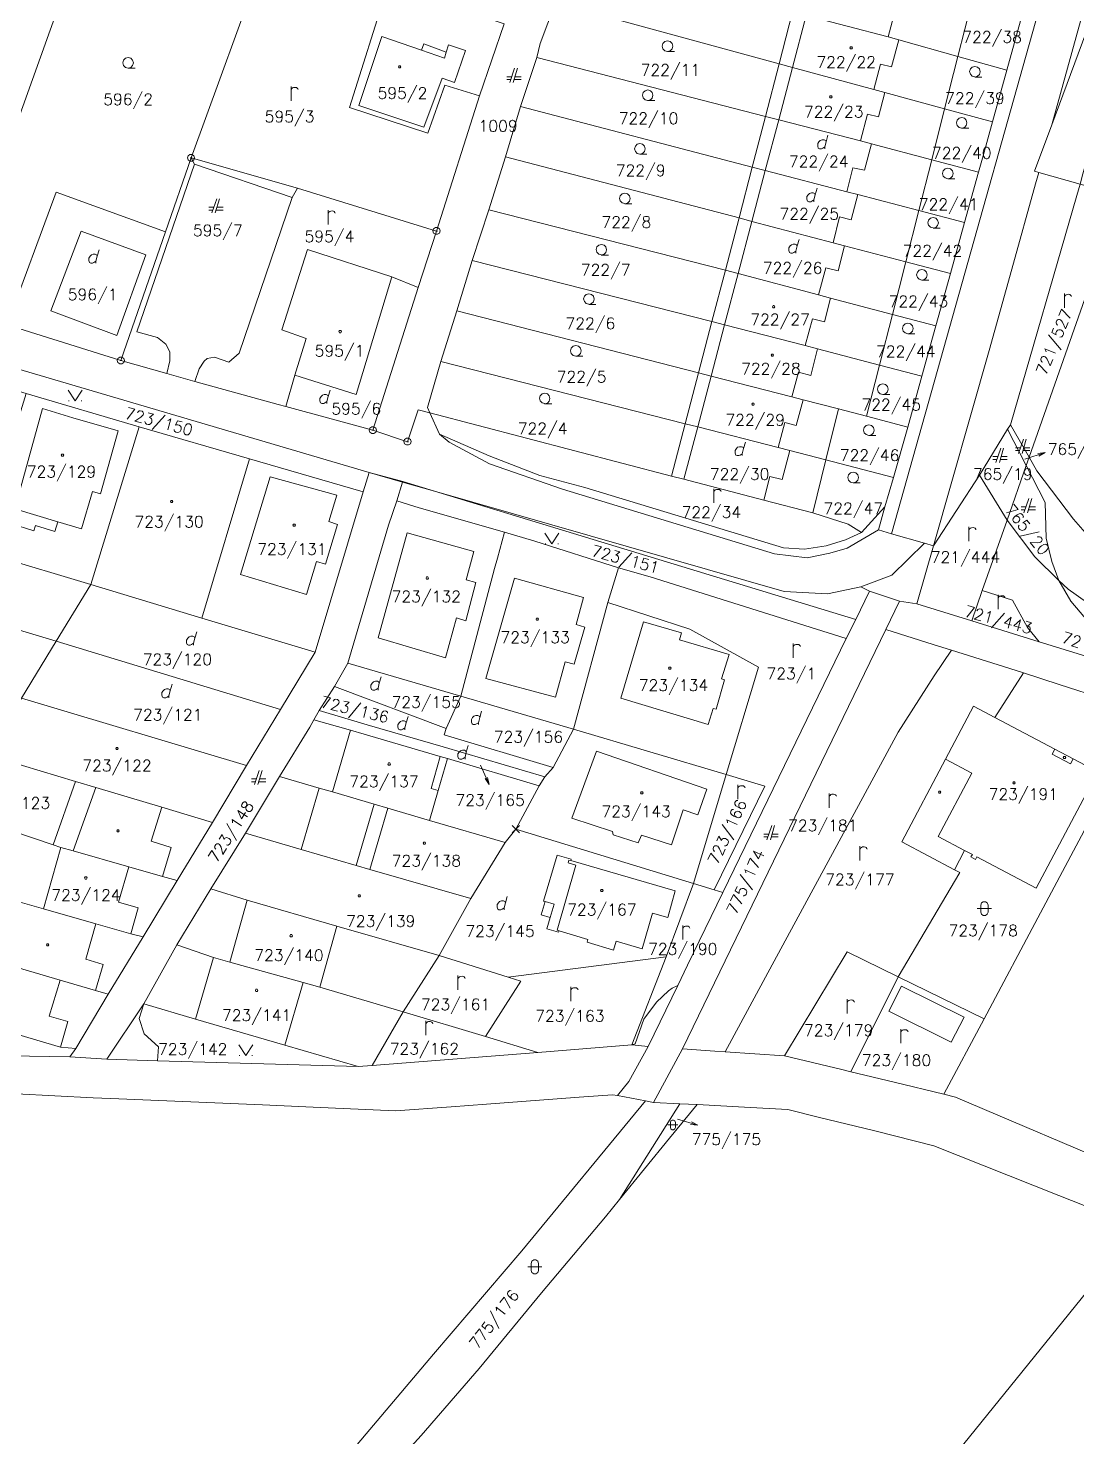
# Model space of a CAD drawing. Extents: x -443817 to 3, y -1171930 to -442383.
# Drawn here: x -442860.3 to -442713, y -1170713.3 to -1170515.4 of the extents above; entities that cross this region are included whole.
import ezdxf
from ezdxf.enums import TextEntityAlignment as Align

# ---------------------------------------------------------------- set-up
doc = ezdxf.new("R2010")
doc.units = 0
doc.header["$LTSCALE"] = 0.5
doc.header["$PDMODE"] = 3
doc.header["$PDSIZE"] = 0.5
for name, color, linetype, lineweight in [('KLADPAR', 7, 'Continuous', 0), ('ZAPPAR', 7, 'Continuous', 0), ('ZNACKY', 7, 'Continuous', 0), ('ZUOB', 7, 'Continuous', 0)]:
    doc.layers.add(name, color=color, linetype=linetype, lineweight=lineweight)
doc.styles.add('ROMANS', font='romans.shx', dxfattribs={"height": 0.2})

# ---------------------------------------------------------------- blocks, each defined once
blk = doc.blocks.new('$5')
at = {"color": 0}
blk.add_line((-0.12, 0), (0.12, 0), dxfattribs=at)
at = {"color": 0, "flags": 128}
blk.add_lwpolyline([(0.15, 0.48), (0.4, 0.3), (0.5, 0.01), (0.4, -0.28), (0.15, -0.46), (-0.16, -0.46), (-0.41, -0.28), (-0.51, 0.01), (-0.41, 0.3), (-0.16, 0.48), (0.15, 0.48)], dxfattribs=at)
blk = doc.blocks.new('$479')
at = {"color": 0, "flags": 128}
for points in [[(0, 0), (0, 1.27), (0, 2)], [(0, 1.6), (0.1, 1.73), (0.23, 1.84), (0.37, 1.89), (0.6, 1.9), (0.77, 1.87), (0.87, 1.8), (0.96, 1.7), (1, 1.6)]]:
    blk.add_lwpolyline(points, dxfattribs=at)
blk = doc.blocks.new('$45')
at = {"color": 0, "flags": 128}
blk.add_lwpolyline([(0.09, 0.15), (0.18, 0), (0.09, -0.15), (-0.09, -0.15), (-0.18, 0), (-0.09, 0.15), (0.09, 0.15)], dxfattribs=at)
blk = doc.blocks.new('$432')
at = {"color": 0}
for p, q in [((0.1, 2), (-0.6, 0)), ((-0.1, 0), (0.5, 2)), ((-0.32, 0.8), (-1, 0.8)), ((-1, 0.4), (-0.46, 0.4)), ((0.02, 0.4), (1, 0.4)), ((1, 0.8), (0.14, 0.8))]:
    blk.add_line(p, q, dxfattribs=at)
blk = doc.blocks.new('$431')
at = {"color": 0}
blk.add_line((0.63, 0.99), (0.9, 1.89), dxfattribs=at)
at = {"color": 0, "flags": 128}
blk.add_lwpolyline([(0.45, 0), (0.45, 0.27), (0.63, 0.99), (0.54, 1.17), (0.36, 1.26), (0.09, 1.26), (-0.18, 1.17), (-0.36, 0.99), (-0.54, 0.72), (-0.54, 0.36), (-0.45, 0.09), (-0.27, 0), (0, 0), (0.18, 0.09), (0.45, 0.27)], dxfattribs=at)
blk = doc.blocks.new('$30')
at = {"color": 0, "flags": 128}
blk.add_lwpolyline([(0, 0), (-0.38, 0.1), (-0.65, 0.37), (-0.75, 0.74), (-0.65, 1.11), (-0.38, 1.38), (-0.01, 1.48), (0.36, 1.38), (0.63, 1.11), (0.73, 0.73), (0.63, 0.35), (0.36, 0.08), (-0.02, -0.02), (0.98, -0.02)], dxfattribs=at)
blk = doc.blocks.new('$40')
at = {"color": 0}
for p, q in [((-0.95, 0), (-0.85, 0)), ((0.85, 0), (0.95, 0))]:
    blk.add_line(p, q, dxfattribs=at)
at = {"color": 0, "flags": 128}
blk.add_lwpolyline([(-1, 1.5), (0, 0), (1, 1.5)], dxfattribs=at)
blk = doc.blocks.new('$489')
at = {"color": 0}
blk.add_line((-0.2, 2), (0, 3), dxfattribs=at)
at = {"color": 0, "flags": 128}
blk.add_lwpolyline([(0, 0), (0, 3), (0.2, 2)], dxfattribs=at)
blk = doc.blocks.new('$42')
at = {"color": 0, "flags": 128}
for points in [[(-1, 1), (0.27, 1), (1, 1)], [(-0.5, 1.5), (-0.4, 1.79), (-0.15, 1.97), (0.16, 1.97), (0.41, 1.79), (0.51, 1.5), (0.51, 0.5), (0.41, 0.21), (0.16, 0.03), (-0.15, 0.03), (-0.4, 0.21), (-0.5, 0.5), (-0.5, 1.5)]]:
    blk.add_lwpolyline(points, dxfattribs=at)

msp = doc.modelspace()

# ---------------------------------------------------------------- linework, layer by layer
at = {"layer": 'KLADPAR', "color": 7, "linetype": 'Continuous', "flags": 128}
for points in [[(-442697.42, -1170477.46), (-442716.53, -1170528.98), (-442718.95, -1170535.51), (-442718.38, -1170535.67), (-442712.57, -1170537.31), (-442713.04, -1170538.93), (-442722.35, -1170571.12), (-442722.74, -1170571.75), (-442726.7, -1170578.19), (-442733.14, -1170588.15), (-442734.41, -1170587.76), (-442739.04, -1170586.43), (-442740.89, -1170585.9), (-442740.01, -1170582.66), (-442738.76, -1170578.55), (-442736.78, -1170571.44), (-442734.79, -1170564.29), (-442732.84, -1170557.25), (-442730.79, -1170549.88), (-442728.8, -1170542.72), (-442726.83, -1170535.63), (-442726.19, -1170533.37), (-442724.87, -1170528.58), (-442722.85, -1170521.31), (-442720.69, -1170513.55)], [(-442786.25, -1170511.88), (-442788.42, -1170517.58), (-442788.88, -1170519.52), (-442791.15, -1170526.41), (-442793.26, -1170533.47), (-442795.59, -1170540.92), (-442797.94, -1170548.07), (-442800.08, -1170555.13), (-442802.33, -1170562.22), (-442804.23, -1170568.71), (-442803.89, -1170569.45), (-442805.54, -1170569.02), (-442807.02, -1170573.5), (-442811.9, -1170571.9), (-442805.54, -1170551.82), (-442802.95, -1170543.91), (-442796.91, -1170524.9), (-442793.44, -1170514.82)], [(-442863.24, -1170557.07), (-442847.28, -1170562.1), (-442840.83, -1170563.91), (-442836.88, -1170565.05), (-442825.19, -1170568.27), (-442824.14, -1170568.54), (-442811.9, -1170571.9), (-442807.02, -1170573.5), (-442805.54, -1170569.02), (-442803.89, -1170569.45), (-442802.52, -1170572.45), (-442795.57, -1170575.5), (-442788.46, -1170578.24), (-442782.11, -1170579.92), (-442754.23, -1170588.43), (-442751.29, -1170588.58), (-442748.25, -1170588.12), (-442745.53, -1170587.28), (-442743.27, -1170586.25), (-442740.01, -1170582.66), (-442740.89, -1170585.9), (-442739.04, -1170586.43), (-442734.41, -1170587.76), (-442733.14, -1170588.15), (-442735.51, -1170596.29), (-442737.93, -1170595.9), (-442742.15, -1170594.49), (-442744.08, -1170598.46), (-442803.23, -1170580.47), (-442807.7, -1170579.11), (-442812.43, -1170577.83), (-442875.67, -1170559.2)], [(-442709.07, -1170609.65), (-442715.49, -1170607.6), (-442720.53, -1170605.99), (-442722.44, -1170605.38), (-442730.61, -1170602.8), (-442733.22, -1170601.97), (-442739.83, -1170599.88), (-442737.93, -1170595.9), (-442735.51, -1170596.29), (-442727.79, -1170598.67), (-442718.32, -1170601.59), (-442703.98, -1170606.02)], [(-442891.42, -1170659.31), (-442854.46, -1170659.92), (-442849.26, -1170660.23), (-442842.16, -1170660.48), (-442813.96, -1170661.25), (-442811.97, -1170661.1), (-442788.74, -1170659.28), (-442775.54, -1170658.24), (-442773.23, -1170658.43), (-442775.94, -1170663.36), (-442777.52, -1170665.34), (-442778.22, -1170665.25), (-442782.92, -1170665.57), (-442795.95, -1170666.53), (-442800.88, -1170666.91), (-442808.72, -1170667.49), (-442820.3, -1170666.96), (-442827.41, -1170666.64), (-442835.22, -1170666.33), (-442847.58, -1170665.81), (-442851.17, -1170665.68), (-442861.95, -1170665.11)], [(-442706.91, -1170682.82), (-442715.57, -1170679.37), (-442733.1, -1170672.4), (-442741.41, -1170670.32), (-442749.33, -1170668.36), (-442753.6, -1170667.3), (-442758.84, -1170667), (-442766.33, -1170666.61), (-442768.76, -1170666.49), (-442772.49, -1170666.32), (-442768.4, -1170658.78), (-442763.86, -1170659.1), (-442762.41, -1170659.2), (-442754.07, -1170659.75), (-442746.04, -1170661.67), (-442744.78, -1170662), (-442738.66, -1170663.45), (-442731.69, -1170665.15), (-442730.08, -1170665.56), (-442722.24, -1170668.88), (-442713.21, -1170672.74), (-442705.03, -1170676.24)], [(-442861.95, -1170665.11), (-442851.17, -1170665.68), (-442847.58, -1170665.81), (-442835.22, -1170666.33), (-442827.41, -1170666.64), (-442820.3, -1170666.96), (-442808.72, -1170667.49), (-442800.88, -1170666.91), (-442795.95, -1170666.53), (-442782.92, -1170665.57), (-442778.22, -1170665.25), (-442777.52, -1170665.34), (-442777.52, -1170665.34), (-442773.61, -1170666.1), (-442790.99, -1170687.14), (-442803.37, -1170701.69), (-442814.6, -1170714.95)], [(-442813.57, -1170722.4), (-442805.1, -1170713.07), (-442796.95, -1170703.67), (-442788.22, -1170693.03), (-442779.23, -1170682.37), (-442777.25, -1170679.94), (-442770.24, -1170671.33), (-442766.33, -1170666.61), (-442758.84, -1170667), (-442753.6, -1170667.3), (-442749.33, -1170668.36), (-442741.41, -1170670.32), (-442733.1, -1170672.4), (-442715.57, -1170679.37), (-442706.91, -1170682.82), (-442701.7, -1170684.9), (-442702.75, -1170685.42), (-442710.84, -1170691.93), (-442761.65, -1170754.78)], [(-442761.65, -1170754.78), (-442710.84, -1170691.93), (-442702.75, -1170685.42), (-442701.7, -1170684.9), (-442694.12, -1170687.76), (-442681.63, -1170692.48), (-442677.61, -1170694.03), (-442672.81, -1170695.06), (-442659.49, -1170697.99), (-442649.66, -1170698.36), (-442645.52, -1170698.51), (-442640.36, -1170698.72), (-442628.77, -1170699.24), (-442618.5, -1170702.1), (-442628.09, -1170722.78)]]:
    msp.add_lwpolyline(points, dxfattribs=at)
for points in [[(-442697.42, -1170477.46), (-442695.51, -1170477.89), (-442698.48, -1170488.22), (-442699.76, -1170487.87), (-442701.38, -1170493.83), (-442700.18, -1170494.16), (-442701.44, -1170498.56), (-442712.16, -1170535.88), (-442712.57, -1170537.31), (-442718.38, -1170535.67), (-442718.95, -1170535.51), (-442716.53, -1170528.98), (-442697.42, -1170477.46)], [(-442850.91, -1170498), (-442864.96, -1170537.14), (-442882.09, -1170531.77), (-442887.76, -1170549.58), (-442895.16, -1170547.37), (-442885.01, -1170519.44), (-442874.88, -1170491.58), (-442872.35, -1170492.29), (-442852.87, -1170497.4), (-442850.91, -1170498)], [(-442826.96, -1170504.94), (-442837.43, -1170533.63), (-442841.02, -1170544.02), (-442856.36, -1170538.43), (-442863.24, -1170557.07), (-442871.21, -1170554.54), (-442864.96, -1170537.14), (-442850.91, -1170498), (-442833.84, -1170503.2), (-442826.96, -1170504.94)], [(-442814.52, -1170508.45), (-442812.58, -1170508.99), (-442809.9, -1170509.74), (-442815.19, -1170526.58), (-442804.18, -1170530.16), (-442801.79, -1170523.42), (-442796.91, -1170524.9), (-442802.95, -1170543.91), (-442822.49, -1170537.87), (-442837.43, -1170533.63), (-442826.96, -1170504.94), (-442814.52, -1170508.45)], [(-442754.81, -1170520.44), (-442786.25, -1170511.88), (-442785.26, -1170509.13), (-442783.66, -1170504.98), (-442752.94, -1170513.14), (-442754.81, -1170520.44)], [(-442752.94, -1170513.14), (-442750.84, -1170505.56), (-442749.13, -1170506.38), (-442736.14, -1170509.74), (-442727.77, -1170511.72), (-442729.72, -1170519.38), (-442738.02, -1170517.05), (-442739.53, -1170516.63), (-442751.04, -1170513.63), (-442752.94, -1170513.14)], [(-442815.19, -1170526.58), (-442809.9, -1170509.74), (-442803.13, -1170511.63), (-442793.44, -1170514.82), (-442796.91, -1170524.9), (-442801.79, -1170523.42), (-442804.18, -1170530.16), (-442815.19, -1170526.58)], [(-442729.72, -1170519.38), (-442727.77, -1170511.72), (-442727.07, -1170509.23), (-442720.02, -1170511.1), (-442720.69, -1170513.55), (-442722.85, -1170521.31), (-442729.72, -1170519.38)], [(-442756.74, -1170527.81), (-442788.88, -1170519.52), (-442788.42, -1170517.58), (-442786.25, -1170511.88), (-442754.81, -1170520.44), (-442756.74, -1170527.81)], [(-442739.53, -1170516.63), (-442738.02, -1170517.05), (-442729.72, -1170519.38), (-442731.59, -1170526.75), (-442739.97, -1170524.47), (-442741.52, -1170524.05), (-442752.97, -1170520.94), (-442754.81, -1170520.44), (-442752.94, -1170513.14), (-442751.04, -1170513.63), (-442739.53, -1170516.63)], [(-442739.97, -1170524.47), (-442731.59, -1170526.75), (-442733.4, -1170533.89), (-442741.87, -1170531.65), (-442743.43, -1170531.24), (-442754.9, -1170528.28), (-442756.74, -1170527.81), (-442754.81, -1170520.44), (-442752.97, -1170520.94), (-442741.52, -1170524.05), (-442739.97, -1170524.47)], [(-442741.87, -1170531.65), (-442733.4, -1170533.89), (-442735.22, -1170541.04), (-442743.77, -1170538.8), (-442745.32, -1170538.4), (-442756.78, -1170535.4), (-442758.6, -1170534.92), (-442756.74, -1170527.81), (-442754.9, -1170528.28), (-442743.43, -1170531.24), (-442741.87, -1170531.65)], [(-442733.4, -1170533.89), (-442731.59, -1170526.75), (-442724.87, -1170528.58), (-442726.19, -1170533.37), (-442726.83, -1170535.63), (-442733.4, -1170533.89)], [(-442837.43, -1170533.63), (-442822.49, -1170537.87), (-442823.24, -1170539.21), (-442830.67, -1170561.05), (-442832.1, -1170562.34), (-442834.13, -1170561.64), (-442835.15, -1170561.81), (-442835.6, -1170562.18), (-442836.31, -1170563.27), (-442836.88, -1170565.05), (-442840.83, -1170563.91), (-442847.28, -1170562.1), (-442841.02, -1170544.02), (-442837.43, -1170533.63)], [(-442743.77, -1170538.8), (-442735.22, -1170541.04), (-442737.04, -1170548.23), (-442745.64, -1170545.97), (-442747.25, -1170545.55), (-442758.66, -1170542.55), (-442760.47, -1170542.08), (-442758.6, -1170534.92), (-442756.78, -1170535.4), (-442745.32, -1170538.4), (-442743.77, -1170538.8)], [(-442706.82, -1170538.93), (-442719.72, -1170575.68), (-442722.35, -1170571.12), (-442713.04, -1170538.93), (-442712.57, -1170537.31), (-442706.82, -1170538.93)], [(-442809.21, -1170550.35), (-442821.09, -1170546.49), (-442824.66, -1170557.77), (-442821.24, -1170558.99), (-442822.86, -1170564.17), (-442824.14, -1170568.54), (-442825.19, -1170568.27), (-442836.88, -1170565.05), (-442836.31, -1170563.27), (-442835.6, -1170562.18), (-442835.15, -1170561.81), (-442834.13, -1170561.64), (-442832.1, -1170562.34), (-442830.67, -1170561.05), (-442823.24, -1170539.21), (-442822.49, -1170537.87), (-442802.95, -1170543.91), (-442805.54, -1170551.82), (-442809.21, -1170550.35)], [(-442682.71, -1170545.82), (-442693.13, -1170575.29), (-442699.7, -1170593.86), (-442704.55, -1170592.06), (-442707.68, -1170590.25), (-442710.21, -1170588.13), (-442713.51, -1170584.38), (-442718.63, -1170577.6), (-442719.72, -1170575.68), (-442706.82, -1170538.93), (-442701, -1170540.57), (-442682.71, -1170545.82)], [(-442745.64, -1170545.97), (-442737.04, -1170548.23), (-442738.92, -1170555.63), (-442747.62, -1170553.32), (-442749.31, -1170552.87), (-442760.59, -1170549.88), (-442762.39, -1170549.4), (-442760.47, -1170542.08), (-442758.66, -1170542.55), (-442747.25, -1170545.55), (-442745.64, -1170545.97)], [(-442821.09, -1170546.49), (-442809.21, -1170550.35), (-442814.26, -1170566.86), (-442822.86, -1170564.17), (-442821.24, -1170558.99), (-442824.66, -1170557.77), (-442821.09, -1170546.49)], [(-442747.62, -1170553.32), (-442738.92, -1170555.63), (-442740.72, -1170562.73), (-442749.44, -1170560.44), (-442751.19, -1170559.98), (-442762.49, -1170557.1), (-442764.29, -1170556.64), (-442762.39, -1170549.4), (-442760.59, -1170549.88), (-442749.31, -1170552.87), (-442747.62, -1170553.32)], [(-442809.21, -1170550.35), (-442805.54, -1170551.82), (-442811.9, -1170571.9), (-442824.14, -1170568.54), (-442822.86, -1170564.17), (-442814.26, -1170566.86), (-442809.21, -1170550.35)], [(-442749.44, -1170560.44), (-442740.72, -1170562.73), (-442742.55, -1170569.93), (-442746.51, -1170568.9), (-442751.45, -1170567.61), (-442753.05, -1170567.2), (-442764.38, -1170564.29), (-442766.17, -1170563.83), (-442764.29, -1170556.64), (-442762.49, -1170557.1), (-442751.19, -1170559.98), (-442749.44, -1170560.44)], [(-442812.43, -1170577.83), (-442813.25, -1170580.55), (-442829.21, -1170575.91), (-442844.7, -1170571.41), (-442860.58, -1170566.71), (-442876.54, -1170561.98), (-442875.67, -1170559.2), (-442812.43, -1170577.83)], [(-442802.33, -1170562.22), (-442768.04, -1170570.98), (-442769.96, -1170578.32), (-442803.89, -1170569.45), (-442804.23, -1170568.71), (-442802.33, -1170562.22)], [(-442751.45, -1170567.61), (-442746.51, -1170568.9), (-442748.27, -1170576.07), (-442753.35, -1170574.75), (-442754.95, -1170574.33), (-442766.26, -1170571.43), (-442768.04, -1170570.98), (-442766.17, -1170563.83), (-442764.38, -1170564.29), (-442753.05, -1170567.2), (-442751.45, -1170567.61)], [(-442851.5, -1170593.57), (-442865, -1170589.52), (-442866.44, -1170589.12), (-442867.41, -1170588.83), (-442860.58, -1170566.71), (-442844.7, -1170571.41), (-442851.5, -1170593.57)], [(-442748.27, -1170576.07), (-442746.51, -1170568.9), (-442742.55, -1170569.93), (-442736.78, -1170571.44), (-442738.76, -1170578.55), (-442748.27, -1170576.07)], [(-442756.98, -1170581.71), (-442750.09, -1170583.51), (-442745.14, -1170585.1), (-442743.27, -1170586.25), (-442745.53, -1170587.28), (-442748.25, -1170588.12), (-442751.29, -1170588.58), (-442754.23, -1170588.43), (-442782.11, -1170579.92), (-442788.46, -1170578.24), (-442795.57, -1170575.5), (-442802.52, -1170572.45), (-442803.89, -1170569.45), (-442769.96, -1170578.32), (-442768.2, -1170578.78), (-442756.98, -1170581.71)], [(-442753.35, -1170574.75), (-442748.27, -1170576.07), (-442750.09, -1170583.51), (-442756.98, -1170581.71), (-442768.2, -1170578.78), (-442769.96, -1170578.32), (-442768.04, -1170570.98), (-442766.26, -1170571.43), (-442754.95, -1170574.33), (-442753.35, -1170574.75)], [(-442743.27, -1170586.25), (-442745.14, -1170585.1), (-442750.09, -1170583.51), (-442748.27, -1170576.07), (-442738.76, -1170578.55), (-442740.01, -1170582.66), (-442743.27, -1170586.25)], [(-442715.53, -1170592.98), (-442718.91, -1170589.66), (-442722.82, -1170584.52), (-442720.13, -1170576.84), (-442717.46, -1170582.05), (-442717.31, -1170587.04), (-442716.55, -1170590.35), (-442715.53, -1170592.98)], [(-442707.68, -1170590.25), (-442704.55, -1170592.06), (-442699.7, -1170593.86), (-442702.14, -1170600.8), (-442708.77, -1170598.09), (-442714.26, -1170594.23), (-442715.53, -1170592.98), (-442716.55, -1170590.35), (-442717.31, -1170587.04), (-442717.46, -1170582.05), (-442720.13, -1170576.84), (-442719.72, -1170575.68), (-442718.63, -1170577.6), (-442713.51, -1170584.38), (-442710.21, -1170588.13), (-442707.68, -1170590.25)], [(-442829.65, -1170619), (-442824.86, -1170611.1), (-442819.99, -1170603.06), (-442813.25, -1170580.55), (-442812.43, -1170577.83), (-442807.7, -1170579.11), (-442807.72, -1170579.18), (-442808.52, -1170581.82), (-442809.69, -1170585.24), (-442815.4, -1170604.59), (-442817.28, -1170607.88), (-442819.43, -1170611.28), (-442820.2, -1170612.56), (-442820.73, -1170613.6), (-442825, -1170620.52), (-442829.8, -1170628.49), (-442834.63, -1170636.3), (-442839.44, -1170644.16), (-442844.08, -1170652.45), (-442844.7, -1170654.51), (-442844.02, -1170656.68), (-442842.02, -1170658.49), (-442842.16, -1170660.48), (-442849.26, -1170660.23), (-442854.46, -1170659.92), (-442853.61, -1170658.73), (-442849.09, -1170651.11), (-442844.17, -1170643.06), (-442839.4, -1170635.14), (-442834.41, -1170626.98), (-442829.65, -1170619)], [(-442745.41, -1170601.16), (-442772.93, -1170592.5), (-442777.38, -1170591.2), (-442789.14, -1170587.47), (-442793.39, -1170586.23), (-442805.41, -1170582.77), (-442808.52, -1170581.82), (-442807.72, -1170579.18), (-442807.7, -1170579.11), (-442803.23, -1170580.47), (-442744.08, -1170598.46), (-442745.41, -1170601.16)], [(-442722.82, -1170584.52), (-442726.3, -1170594.41), (-442727.79, -1170598.67), (-442735.51, -1170596.29), (-442733.14, -1170588.15), (-442726.7, -1170578.19), (-442722.82, -1170584.52)], [(-442794.81, -1170591.3), (-442799.56, -1170609.23), (-442815.4, -1170604.59), (-442809.69, -1170585.24), (-442808.52, -1170581.82), (-442805.41, -1170582.77), (-442793.39, -1170586.23), (-442794.38, -1170589.87), (-442794.81, -1170591.3)], [(-442856.37, -1170601.54), (-442867.32, -1170598.22), (-442870.43, -1170597.56), (-442881.42, -1170594.07), (-442883.09, -1170593.54), (-442887.85, -1170592.13), (-442883.18, -1170584.28), (-442879.08, -1170585.59), (-442867.41, -1170588.83), (-442866.44, -1170589.12), (-442865, -1170589.52), (-442851.5, -1170593.57), (-442856.37, -1170601.54)], [(-442703.32, -1170604.13), (-442703.98, -1170606.02), (-442718.32, -1170601.59), (-442719.93, -1170599.61), (-442722.08, -1170595.76), (-442726.3, -1170594.41), (-442722.82, -1170584.52), (-442718.91, -1170589.66), (-442715.53, -1170592.98), (-442713.86, -1170595.92), (-442710.72, -1170599.6), (-442706.69, -1170602.56), (-442703.32, -1170604.13)], [(-442799.56, -1170609.23), (-442794.81, -1170591.3), (-442794.38, -1170589.87), (-442793.39, -1170586.23), (-442789.14, -1170587.47), (-442777.38, -1170591.2), (-442778.87, -1170596.11), (-442783.73, -1170613.87), (-442799.56, -1170609.23)], [(-442778.87, -1170596.11), (-442777.38, -1170591.2), (-442772.93, -1170592.5), (-442745.41, -1170601.16), (-442762.74, -1170636.84), (-442763.98, -1170636.46), (-442756.85, -1170621.9), (-442762.26, -1170620.24), (-442757.73, -1170605.16), (-442767.36, -1170599.85), (-442778.87, -1170596.11)], [(-442867.32, -1170598.22), (-442856.37, -1170601.54), (-442861.26, -1170609.53), (-442872.99, -1170606.01), (-442875.26, -1170605.32), (-442885.53, -1170602.2), (-442887.68, -1170601.56), (-442888.87, -1170601.16), (-442892.95, -1170599.78), (-442887.85, -1170592.13), (-442883.09, -1170593.54), (-442881.42, -1170594.07), (-442870.43, -1170597.56), (-442867.32, -1170598.22)], [(-442702.14, -1170600.8), (-442703.32, -1170604.13), (-442706.69, -1170602.56), (-442710.72, -1170599.6), (-442713.86, -1170595.92), (-442715.53, -1170592.98), (-442714.26, -1170594.23), (-442708.77, -1170598.09), (-442702.14, -1170600.8)], [(-442856.37, -1170601.54), (-442851.5, -1170593.57), (-442835.9, -1170598.27), (-442819.99, -1170603.06), (-442824.86, -1170611.1), (-442856.37, -1170601.54)], [(-442742.15, -1170594.49), (-442737.93, -1170595.9), (-442739.83, -1170599.88), (-442768.4, -1170658.78), (-442772.49, -1170666.32), (-442773.61, -1170666.1), (-442777.52, -1170665.34), (-442775.94, -1170663.36), (-442773.23, -1170658.43), (-442769.08, -1170649.9), (-442767.69, -1170647.04), (-442762.74, -1170636.84), (-442745.41, -1170601.16), (-442744.08, -1170598.46), (-442742.15, -1170594.49)], [(-442722.08, -1170595.76), (-442719.93, -1170599.61), (-442718.32, -1170601.59), (-442727.79, -1170598.67), (-442726.3, -1170594.41), (-442722.08, -1170595.76)], [(-442757.73, -1170605.16), (-442762.26, -1170620.24), (-442783.73, -1170613.87), (-442778.87, -1170596.11), (-442767.36, -1170599.85), (-442757.73, -1170605.16)], [(-442730.61, -1170602.8), (-442733.07, -1170606.41), (-442738.12, -1170614.31), (-442744.3, -1170625.73), (-442755.81, -1170646.99), (-442762.41, -1170659.2), (-442763.86, -1170659.1), (-442768.4, -1170658.78), (-442739.83, -1170599.88), (-442733.22, -1170601.97), (-442730.61, -1170602.8)], [(-442730.61, -1170602.8), (-442722.44, -1170605.38), (-442720.53, -1170605.99), (-442724.53, -1170612.26), (-442727.55, -1170610.67), (-442731.48, -1170618.1), (-442737.61, -1170629.7), (-442730.22, -1170633.62), (-442729.47, -1170634.02), (-442738.13, -1170648.67), (-442745.29, -1170645.15), (-442754.07, -1170659.75), (-442762.41, -1170659.2), (-442755.81, -1170646.99), (-442744.3, -1170625.73), (-442738.12, -1170614.31), (-442733.07, -1170606.41), (-442730.61, -1170602.8)], [(-442720.53, -1170605.99), (-442715.49, -1170607.6), (-442709.07, -1170609.65), (-442704.39, -1170611.13), (-442703.14, -1170611.52), (-442713.12, -1170630.26), (-442718.13, -1170639.67), (-442726.06, -1170654.58), (-442738.13, -1170648.67), (-442729.47, -1170634.02), (-442730.22, -1170633.62), (-442728.79, -1170630.91), (-442727.7, -1170631.48), (-442727.89, -1170631.83), (-442727.24, -1170632.18), (-442727.05, -1170631.82), (-442718.73, -1170636.2), (-442710.09, -1170619.88), (-442713.56, -1170618.05), (-442716.12, -1170616.7), (-442724.53, -1170612.26), (-442720.53, -1170605.99)], [(-442786.59, -1170619.26), (-442787.76, -1170620.56), (-442802.02, -1170616.38), (-442812.71, -1170613.25), (-442819.43, -1170611.28), (-442817.28, -1170607.88), (-442801.6, -1170613.8), (-442801.87, -1170614.69), (-442786.59, -1170619.26)], [(-442866.13, -1170617.49), (-442861.26, -1170609.53), (-442829.65, -1170619), (-442834.41, -1170626.98), (-442841.53, -1170624.85), (-442850.82, -1170622.07), (-442853.68, -1170621.21), (-442866.13, -1170617.49)], [(-442783.73, -1170613.87), (-442786.59, -1170619.26), (-442801.87, -1170614.69), (-442801.6, -1170613.8), (-442799.56, -1170609.23), (-442783.73, -1170613.87)], [(-442727.55, -1170610.67), (-442724.53, -1170612.26), (-442716.12, -1170616.7), (-442713.56, -1170618.05), (-442710.09, -1170619.88), (-442718.73, -1170636.2), (-442727.05, -1170631.82), (-442727.24, -1170632.18), (-442727.89, -1170631.83), (-442727.7, -1170631.48), (-442728.79, -1170630.91), (-442730.22, -1170633.62), (-442737.61, -1170629.7), (-442731.48, -1170618.1), (-442727.55, -1170610.67)], [(-442819.43, -1170622.15), (-442825, -1170620.52), (-442820.73, -1170613.6), (-442820.2, -1170612.56), (-442815.03, -1170614.03), (-442813.11, -1170614.59), (-442802.42, -1170617.73), (-442801.4, -1170618.02), (-442788.53, -1170621.84), (-442791.81, -1170627.93), (-442793.33, -1170629.8), (-442803.94, -1170626.69), (-442809.8, -1170624.97), (-442811.72, -1170624.41), (-442817.57, -1170622.7), (-442819.43, -1170622.15)], [(-442787.76, -1170620.56), (-442788.53, -1170621.84), (-442801.4, -1170618.02), (-442802.42, -1170617.73), (-442813.11, -1170614.59), (-442815.03, -1170614.03), (-442820.2, -1170612.56), (-442819.43, -1170611.28), (-442812.71, -1170613.25), (-442802.02, -1170616.38), (-442787.76, -1170620.56)], [(-442683.07, -1170617.93), (-442675.34, -1170620.42), (-442687.28, -1170642.86), (-442705.03, -1170676.24), (-442713.21, -1170672.74), (-442722.24, -1170668.88), (-442730.08, -1170665.56), (-442731.69, -1170665.15), (-442726.06, -1170654.58), (-442718.13, -1170639.67), (-442713.12, -1170630.26), (-442703.14, -1170611.52), (-442692.86, -1170614.8), (-442683.07, -1170617.93)], [(-442791.81, -1170627.93), (-442788.53, -1170621.84), (-442787.76, -1170620.56), (-442786.59, -1170619.26), (-442783.73, -1170613.87), (-442762.26, -1170620.24), (-442766.85, -1170635.58), (-442791.81, -1170627.93)], [(-442850.82, -1170622.07), (-442841.53, -1170624.85), (-442834.41, -1170626.98), (-442839.4, -1170635.14), (-442841.43, -1170634.58), (-442846.19, -1170633.22), (-442854, -1170630.98), (-442855.7, -1170630.5), (-442856.79, -1170630.14), (-442870.77, -1170625.4), (-442866.13, -1170617.49), (-442853.68, -1170621.21), (-442850.82, -1170622.07)], [(-442825, -1170620.52), (-442819.43, -1170622.15), (-442817.57, -1170622.7), (-442811.72, -1170624.41), (-442809.8, -1170624.97), (-442803.94, -1170626.69), (-442793.33, -1170629.8), (-442798.13, -1170637.68), (-442812.33, -1170633.61), (-442814.25, -1170633.04), (-442821.96, -1170630.78), (-442829.8, -1170628.49), (-442825, -1170620.52)], [(-442855.7, -1170630.5), (-442854, -1170630.98), (-442846.19, -1170633.22), (-442841.43, -1170634.58), (-442839.4, -1170635.14), (-442844.17, -1170643.06), (-442845.88, -1170642.63), (-442850.81, -1170641.22), (-442858.17, -1170639.11), (-442861.44, -1170638.17), (-442875.82, -1170633.35), (-442870.77, -1170625.4), (-442856.79, -1170630.14), (-442855.7, -1170630.5)], [(-442814.25, -1170633.04), (-442812.33, -1170633.61), (-442798.13, -1170637.68), (-442802.57, -1170645.69), (-442816.96, -1170641.53), (-442829.54, -1170637.91), (-442834.63, -1170636.3), (-442829.8, -1170628.49), (-442821.96, -1170630.78), (-442814.25, -1170633.04)], [(-442791.81, -1170627.93), (-442766.85, -1170635.58), (-442770.69, -1170645.84), (-442792.87, -1170648.73), (-442802.57, -1170645.69), (-442798.13, -1170637.68), (-442793.33, -1170629.8), (-442791.81, -1170627.93)], [(-442772.62, -1170639.72), (-442770.48, -1170640.34), (-442769.43, -1170636.58), (-442784.09, -1170632.34), (-442784.06, -1170632.16), (-442786.02, -1170631.58), (-442787.92, -1170638.03), (-442787.7, -1170638.09), (-442788.26, -1170639.97), (-442786.99, -1170640.35), (-442787.46, -1170641.92), (-442785.8, -1170642.41), (-442785.74, -1170642.22), (-442781.69, -1170643.41), (-442781.81, -1170643.78), (-442778.11, -1170644.91), (-442777.7, -1170643.65), (-442774.08, -1170644.75), (-442772.62, -1170639.72)], [(-442770.48, -1170640.34), (-442772.62, -1170639.72), (-442774.08, -1170644.75), (-442777.7, -1170643.65), (-442778.11, -1170644.91), (-442781.81, -1170643.78), (-442781.69, -1170643.41), (-442785.74, -1170642.22), (-442785.8, -1170642.41), (-442787.46, -1170641.92), (-442786.99, -1170640.35), (-442788.26, -1170639.97), (-442787.7, -1170638.09), (-442787.92, -1170638.03), (-442786.02, -1170631.58), (-442784.06, -1170632.16), (-442784.09, -1170632.34), (-442769.43, -1170636.58), (-442770.48, -1170640.34)], [(-442858.17, -1170639.11), (-442850.81, -1170641.22), (-442845.88, -1170642.63), (-442844.17, -1170643.06), (-442849.09, -1170651.11), (-442850.87, -1170650.59), (-442855.82, -1170649.13), (-442863.9, -1170646.76), (-442866.22, -1170646.08), (-442880.78, -1170641.47), (-442875.82, -1170633.35), (-442861.44, -1170638.17), (-442858.17, -1170639.11)], [(-442834.63, -1170636.3), (-442829.54, -1170637.91), (-442816.96, -1170641.53), (-442802.57, -1170645.69), (-442807.66, -1170653.57), (-442819.36, -1170650.13), (-442821.67, -1170649.48), (-442831.97, -1170646.61), (-442834.29, -1170645.96), (-442839.44, -1170644.16), (-442834.63, -1170636.3)], [(-442763.98, -1170636.46), (-442762.74, -1170636.84), (-442767.69, -1170647.04), (-442769.08, -1170649.9), (-442773.23, -1170658.43), (-442775.54, -1170658.24), (-442770.69, -1170645.84), (-442766.85, -1170635.58), (-442763.98, -1170636.46)], [(-442863.9, -1170646.76), (-442855.82, -1170649.13), (-442850.87, -1170650.59), (-442849.09, -1170651.11), (-442853.61, -1170658.73), (-442855.77, -1170658.55), (-442868.77, -1170654.71), (-442885.56, -1170649.28), (-442880.78, -1170641.47), (-442866.22, -1170646.08), (-442863.9, -1170646.76)], [(-442819.36, -1170650.13), (-442807.66, -1170653.57), (-442811.97, -1170661.1), (-442813.96, -1170661.25), (-442824.25, -1170658.26), (-442836.8, -1170654.6), (-442844.08, -1170652.45), (-442839.44, -1170644.16), (-442834.29, -1170645.96), (-442831.97, -1170646.61), (-442821.67, -1170649.48), (-442819.36, -1170650.13)], [(-442807.66, -1170653.57), (-442802.57, -1170645.69), (-442792.87, -1170648.73), (-442791.12, -1170649.28), (-442796.09, -1170657.03), (-442807.66, -1170653.57)], [(-442770.69, -1170645.84), (-442775.54, -1170658.24), (-442788.74, -1170659.28), (-442796.09, -1170657.03), (-442791.12, -1170649.28), (-442792.87, -1170648.73), (-442770.69, -1170645.84)], [(-442745.29, -1170645.15), (-442738.13, -1170648.67), (-442744.78, -1170662), (-442746.04, -1170661.67), (-442754.07, -1170659.75), (-442745.29, -1170645.15)], [(-442868.77, -1170654.71), (-442855.77, -1170658.55), (-442853.61, -1170658.73), (-442854.46, -1170659.92), (-442891.42, -1170659.31), (-442890.06, -1170657.45), (-442885.56, -1170649.28), (-442868.77, -1170654.71)], [(-442738.13, -1170648.67), (-442726.06, -1170654.58), (-442731.69, -1170665.15), (-442738.66, -1170663.45), (-442744.78, -1170662), (-442738.13, -1170648.67)], [(-442836.8, -1170654.6), (-442824.25, -1170658.26), (-442813.96, -1170661.25), (-442842.16, -1170660.48), (-442842.02, -1170658.49), (-442844.02, -1170656.68), (-442844.7, -1170654.51), (-442844.08, -1170652.45), (-442836.8, -1170654.6)], [(-442773.61, -1170666.1), (-442772.49, -1170666.32), (-442768.76, -1170666.49), (-442777.25, -1170679.94), (-442779.23, -1170682.37), (-442788.22, -1170693.03), (-442796.95, -1170703.67), (-442805.1, -1170713.07), (-442813.57, -1170722.4), (-442820.76, -1170729.75), (-442823.95, -1170732.32), (-442829.52, -1170726.65), (-442830.16, -1170726.39), (-442830.39, -1170725.33), (-442827.5, -1170722.06), (-442820.98, -1170720.84), (-442817.14, -1170717.99), (-442814.6, -1170714.95), (-442803.37, -1170701.69), (-442790.99, -1170687.14), (-442773.61, -1170666.1)]]:
    msp.add_lwpolyline(points, close=True, dxfattribs=at)
at = {"layer": 'KLADPAR', "color": 7, "linetype": 'Continuous'}
msp.add_point((-442791.81, -1170627.93), dxfattribs=at)
for points in [[(-442758.6, -1170534.92), (-442791.15, -1170526.41), (-442788.88, -1170519.52), (-442756.74, -1170527.81)], [(-442731.59, -1170526.75), (-442729.72, -1170519.38), (-442722.85, -1170521.31), (-442724.87, -1170528.58)], [(-442760.47, -1170542.08), (-442793.26, -1170533.47), (-442791.15, -1170526.41), (-442758.6, -1170534.92)], [(-442762.39, -1170549.4), (-442795.59, -1170540.92), (-442793.26, -1170533.47), (-442760.47, -1170542.08)], [(-442735.22, -1170541.04), (-442733.4, -1170533.89), (-442726.83, -1170535.63), (-442728.8, -1170542.72)], [(-442841.02, -1170544.02), (-442847.28, -1170562.1), (-442863.24, -1170557.07), (-442856.36, -1170538.43)], [(-442764.29, -1170556.64), (-442797.94, -1170548.07), (-442795.59, -1170540.92), (-442762.39, -1170549.4)], [(-442737.04, -1170548.23), (-442735.22, -1170541.04), (-442728.8, -1170542.72), (-442730.79, -1170549.88)], [(-442766.17, -1170563.83), (-442800.08, -1170555.13), (-442797.94, -1170548.07), (-442764.29, -1170556.64)], [(-442738.92, -1170555.63), (-442737.04, -1170548.23), (-442730.79, -1170549.88), (-442732.84, -1170557.25)], [(-442768.04, -1170570.98), (-442802.33, -1170562.22), (-442800.08, -1170555.13), (-442766.17, -1170563.83)], [(-442740.72, -1170562.73), (-442738.92, -1170555.63), (-442732.84, -1170557.25), (-442734.79, -1170564.29)], [(-442742.55, -1170569.93), (-442740.72, -1170562.73), (-442734.79, -1170564.29), (-442736.78, -1170571.44)], [(-442835.9, -1170598.27), (-442851.5, -1170593.57), (-442844.7, -1170571.41), (-442829.21, -1170575.91)], [(-442719.72, -1170575.68), (-442720.13, -1170576.84), (-442722.74, -1170571.75), (-442722.35, -1170571.12)], [(-442722.82, -1170584.52), (-442726.7, -1170578.19), (-442722.74, -1170571.75), (-442720.13, -1170576.84)], [(-442819.99, -1170603.06), (-442835.9, -1170598.27), (-442829.21, -1170575.91), (-442813.25, -1170580.55)], [(-442861.26, -1170609.53), (-442856.37, -1170601.54), (-442824.86, -1170611.1), (-442829.65, -1170619)], [(-442801.6, -1170613.8), (-442817.28, -1170607.88), (-442815.4, -1170604.59), (-442799.56, -1170609.23)], [(-442762.26, -1170620.24), (-442756.85, -1170621.9), (-442763.98, -1170636.46), (-442766.85, -1170635.58)], [(-442811.97, -1170661.1), (-442807.66, -1170653.57), (-442796.09, -1170657.03), (-442788.74, -1170659.28)], [(-442766.33, -1170666.61), (-442770.24, -1170671.33), (-442777.25, -1170679.94), (-442768.76, -1170666.49)]]:
    msp.add_3dface(points, dxfattribs=at)
at = {"layer": 'ZAPPAR', "color": 7, "linetype": 'Continuous'}
for p, q in [((-442751.04, -1170513.63), (-442752.97, -1170520.94)), ((-442805.06, -1170518.51), (-442810.63, -1170516.6)), ((-442805.06, -1170518.51), (-442804.75, -1170517.62)), ((-442804.75, -1170517.62), (-442801.58, -1170518.8)), ((-442752.97, -1170520.94), (-442754.9, -1170528.28)), ((-442802.17, -1170522.43), (-442800.45, -1170523.04)), ((-442754.9, -1170528.28), (-442756.78, -1170535.4)), ((-442837.43, -1170533.63), (-442836.96, -1170534.5)), ((-442756.78, -1170535.4), (-442758.66, -1170542.55)), ((-442758.66, -1170542.55), (-442760.59, -1170549.88)), ((-442760.59, -1170549.88), (-442762.49, -1170557.1)), ((-442762.49, -1170557.1), (-442764.38, -1170564.29)), ((-442764.38, -1170564.29), (-442766.26, -1170571.43)), ((-442766.26, -1170571.43), (-442768.2, -1170578.78)), ((-442807.72, -1170579.18), (-442812.43, -1170577.83)), ((-442803.23, -1170580.47), (-442807.72, -1170579.18)), ((-442817.57, -1170622.7), (-442815.03, -1170614.03)), ((-442801.4, -1170618.02), (-442802.71, -1170622.49)), ((-442853.68, -1170621.21), (-442856.79, -1170630.14)), ((-442850.82, -1170622.07), (-442854, -1170630.98)), ((-442821.96, -1170630.78), (-442819.43, -1170622.15)), ((-442811.72, -1170624.41), (-442814.25, -1170633.04)), ((-442812.33, -1170633.61), (-442809.8, -1170624.97)), ((-442855.7, -1170630.5), (-442858.17, -1170639.11)), ((-442831.97, -1170646.61), (-442829.54, -1170637.91)), ((-442819.36, -1170650.13), (-442816.96, -1170641.53)), ((-442836.8, -1170654.6), (-442834.29, -1170645.96)), ((-442824.25, -1170658.26), (-442821.67, -1170649.48)), ((-442844.08, -1170652.45), (-442849.26, -1170660.23))]:
    msp.add_line(p, q, dxfattribs=at)
at = {"layer": 'ZAPPAR', "color": 7, "linetype": 'Continuous', "flags": 128}
for points in [[(-442635.3, -1170271.21), (-442636.93, -1170280.48), (-442638.53, -1170286.76), (-442645.99, -1170311.15), (-442650.74, -1170324.1), (-442655.35, -1170337.1), (-442675.1, -1170384.41), (-442678.6, -1170392.8), (-442689.74, -1170433.83), (-442701.17, -1170472.83), (-442708.09, -1170498.48), (-442716.53, -1170528.98)], [(-442710.27, -1170484.07), (-442739.04, -1170586.43)], [(-442736.14, -1170509.74), (-442737.07, -1170513.31), (-442738.57, -1170513.1), (-442739.53, -1170516.63)], [(-442810.63, -1170516.6), (-442813.88, -1170526.29), (-442804.72, -1170529.34), (-442802.17, -1170522.43)], [(-442800.45, -1170523.04), (-442798.9, -1170518.57), (-442801.27, -1170517.75), (-442801.58, -1170518.8), (-442801.83, -1170519.62), (-442805.06, -1170518.51)], [(-442738.02, -1170517.05), (-442739.05, -1170520.87), (-442740.6, -1170520.47), (-442741.52, -1170524.05)], [(-442739.97, -1170524.47), (-442740.9, -1170527.88), (-442742.42, -1170527.49), (-442743.43, -1170531.24)], [(-442741.87, -1170531.65), (-442742.83, -1170535.38), (-442744.47, -1170535.04), (-442745.32, -1170538.4)], [(-442823.24, -1170539.21), (-442836.96, -1170534.5), (-442845.04, -1170558.07), (-442842.13, -1170558.85), (-442840.98, -1170559.78), (-442840.43, -1170560.87), (-442840.42, -1170562.12), (-442840.83, -1170563.91)], [(-442718.38, -1170535.67), (-442718.83, -1170537.3), (-442722.14, -1170549.27), (-442725.32, -1170560.69), (-442733.14, -1170588.15)], [(-442743.77, -1170538.8), (-442744.7, -1170542.32), (-442746.35, -1170541.94), (-442747.25, -1170545.55)], [(-442745.64, -1170545.97), (-442746.56, -1170549.51), (-442748.28, -1170549.08), (-442749.31, -1170552.87)], [(-442747.62, -1170553.32), (-442748.47, -1170556.67), (-442750.13, -1170556.24), (-442751.19, -1170559.98)], [(-442749.44, -1170560.44), (-442750.4, -1170564.19), (-442752.12, -1170563.75), (-442753.05, -1170567.2)], [(-442850.14, -1170580.82), (-442847.67, -1170571.96), (-442854.03, -1170570.14), (-442858.3, -1170568.86), (-442862.17, -1170582.93), (-442862.05, -1170582.96)], [(-442751.45, -1170567.61), (-442752.44, -1170571.21), (-442754.03, -1170570.81), (-442754.95, -1170574.33)], [(-442802.52, -1170572.45), (-442801.19, -1170573.58), (-442795.52, -1170576.62), (-442785.28, -1170580.18), (-442755.5, -1170589.27), (-442750.88, -1170589.83), (-442747.73, -1170589.14), (-442745.27, -1170588.46), (-442740.89, -1170585.9)], [(-442753.35, -1170574.75), (-442754.43, -1170578.8), (-442756.13, -1170578.38), (-442756.98, -1170581.71)], [(-442856.13, -1170584.78), (-442852.82, -1170585.76), (-442851.27, -1170580.51), (-442850.14, -1170580.82)], [(-442803.23, -1170580.47), (-442754.12, -1170594.56), (-442748.03, -1170594.86), (-442743.34, -1170593.89), (-442742.15, -1170594.49)], [(-442734.41, -1170587.76), (-442738.99, -1170592.23), (-442743.34, -1170593.89)], [(-442716.12, -1170616.7), (-442716.48, -1170617.38), (-442713.92, -1170618.73), (-442713.56, -1170618.05)], [(-442802.42, -1170617.73), (-442803.72, -1170622.19), (-442802.71, -1170622.49), (-442803.94, -1170626.69)], [(-442728.79, -1170630.91), (-442732.49, -1170628.96), (-442727.78, -1170620.06), (-442731.48, -1170618.1)], [(-442841.53, -1170624.85), (-442843.05, -1170629.61), (-442840.23, -1170630.51), (-442841.43, -1170634.58)], [(-442784.09, -1170632.34), (-442784.36, -1170632.26), (-442784.48, -1170632.64), (-442783.37, -1170632.96), (-442786.03, -1170642.13), (-442785.74, -1170642.22)], [(-442846.19, -1170633.22), (-442847.6, -1170638.16), (-442844.86, -1170638.97), (-442845.88, -1170642.63)], [(-442786.99, -1170640.35), (-442786.44, -1170638.47), (-442787.7, -1170638.09)], [(-442850.81, -1170641.22), (-442852.21, -1170646.2), (-442849.78, -1170646.93), (-442850.87, -1170650.59)], [(-442855.82, -1170649.13), (-442857.36, -1170654.2), (-442854.74, -1170654.96), (-442855.77, -1170658.55)], [(-442775.54, -1170658.24), (-442775.07, -1170658.1), (-442773.86, -1170654.62), (-442772.06, -1170652.24), (-442770.38, -1170650.61), (-442769.87, -1170650.27), (-442769.08, -1170649.9)]]:
    msp.add_lwpolyline(points, dxfattribs=at)
for points in [[(-442826.34, -1170578.45), (-442830.5, -1170592.14), (-442821.2, -1170594.97), (-442819.79, -1170590.33), (-442818.55, -1170590.71), (-442816.84, -1170585.11), (-442818.09, -1170584.73), (-442816.95, -1170581), (-442826.34, -1170578.45)], [(-442862.05, -1170582.96), (-442862.72, -1170585), (-442859.5, -1170586.01), (-442859.28, -1170585.29), (-442856.54, -1170586.11), (-442856.13, -1170584.78), (-442862.05, -1170582.96)], [(-442811.17, -1170601.04), (-442801.69, -1170603.87), (-442800.17, -1170598.23), (-442798.83, -1170598.66), (-442797.41, -1170593.3), (-442798.79, -1170592.9), (-442797.69, -1170588.94), (-442807.07, -1170586.32), (-442811.17, -1170601.04)], [(-442783.62, -1170604.76), (-442784.87, -1170604.4), (-442786.23, -1170609.39), (-442796.01, -1170606.78), (-442792.02, -1170592.66), (-442782.32, -1170595.39), (-442783.36, -1170599.19), (-442782.11, -1170599.55), (-442783.62, -1170604.76)], [(-442777.08, -1170609.53), (-442764.82, -1170613.21), (-442764.09, -1170610.96), (-442763.68, -1170611.07), (-442762.51, -1170606.93), (-442762.93, -1170606.82), (-442761.86, -1170603.37), (-442768.82, -1170601.32), (-442768.54, -1170600.34), (-442773.88, -1170598.8), (-442777.08, -1170609.53)], [(-442766.23, -1170625.89), (-442764.99, -1170622.29), (-442780.48, -1170616.97), (-442783.95, -1170626.39), (-442778.23, -1170628.25), (-442778.14, -1170628.71), (-442774.64, -1170629.85), (-442774.15, -1170628.75), (-442769.95, -1170630.12), (-442768.31, -1170625.19), (-442766.23, -1170625.89)]]:
    msp.add_lwpolyline(points, close=True, dxfattribs=at)
at = {"layer": 'ZAPPAR', "color": 7, "linetype": 'Continuous'}
for points in [[(-442852.87, -1170543.92), (-442857.1, -1170555.14), (-442847.87, -1170558.58), (-442843.76, -1170547.26)], [(-442737.67, -1170650), (-442728.83, -1170654.34), (-442730.68, -1170657.85), (-442739.42, -1170653.5)]]:
    msp.add_3dface(points, dxfattribs=at)
at = {"layer": 'ZUOB', "color": 7, "linetype": 'Continuous', "flags": 128}
for points in [[(-442735.51, -1170596.29), (-442733.14, -1170588.15), (-442726.7, -1170578.19), (-442722.74, -1170571.75), (-442722.35, -1170571.12), (-442713.04, -1170538.93), (-442712.57, -1170537.31), (-442712.16, -1170535.88), (-442701.44, -1170498.56), (-442700.18, -1170494.16), (-442698.48, -1170488.22), (-442695.51, -1170477.89), (-442693.36, -1170470.4), (-442691.33, -1170461.69), (-442684.88, -1170435.68), (-442683.73, -1170430.99), (-442683.1, -1170428.46), (-442678.81, -1170411.16), (-442675.35, -1170398)], [(-442712.57, -1170537.31), (-442713.04, -1170538.93), (-442722.35, -1170571.12), (-442722.74, -1170571.75), (-442726.7, -1170578.19), (-442733.14, -1170588.15), (-442735.51, -1170596.29), (-442737.93, -1170595.9), (-442742.15, -1170594.49), (-442744.08, -1170598.46), (-442745.41, -1170601.16), (-442762.74, -1170636.84), (-442767.69, -1170647.04), (-442769.08, -1170649.9), (-442773.23, -1170658.43), (-442775.54, -1170658.24), (-442788.74, -1170659.28), (-442811.97, -1170661.1), (-442813.96, -1170661.25), (-442842.16, -1170660.48), (-442849.26, -1170660.23), (-442854.46, -1170659.92), (-442891.42, -1170659.31)], [(-442937.65, -1170665.06), (-442930.31, -1170663.12), (-442912.56, -1170658.81), (-442903.53, -1170658.45), (-442891.42, -1170659.31), (-442854.46, -1170659.92), (-442849.26, -1170660.23), (-442842.16, -1170660.48), (-442813.96, -1170661.25), (-442811.97, -1170661.1), (-442788.74, -1170659.28), (-442775.54, -1170658.24), (-442773.23, -1170658.43), (-442769.08, -1170649.9), (-442767.69, -1170647.04), (-442762.74, -1170636.84), (-442745.41, -1170601.16), (-442744.08, -1170598.46), (-442742.15, -1170594.49), (-442737.93, -1170595.9), (-442735.51, -1170596.29)]]:
    msp.add_lwpolyline(points, dxfattribs=at)

# ---------------------------------------------------------------- block references
at = {"layer": 'KLADPAR', "color": 7, "linetype": 'Continuous'}
for name, p in [('$30', (-442770.5, -1170518.69)), ('$30', (-442846.26, -1170521.02)), ('$45', (-442744.72, -1170518.18)), ('$45', (-442808.13, -1170520.84)), ('$432', (-442792.08, -1170523.05)), ('$30', (-442727.33, -1170522.26)), ('$479', (-442823.39, -1170525.63)), ('$30', (-442773.28, -1170525.58)), ('$45', (-442747.56, -1170525.05)), ('$30', (-442729.18, -1170529.45)), ('$30', (-442774.38, -1170533.1)), ('$431', (-442748.88, -1170532.35)), ('$30', (-442731.13, -1170536.56)), ('$432', (-442833.93, -1170541.37)), ('$30', (-442776.49, -1170540.06)), ('$431', (-442750.4, -1170539.8)), ('$479', (-442818.19, -1170542.99)), ('$30', (-442733.2, -1170543.48)), ('$431', (-442752.94, -1170547)), ('$431', (-442851.25, -1170548.42)), ('$30', (-442779.79, -1170547.26)), ('$30', (-442734.77, -1170550.79)), ('$30', (-442781.54, -1170554.19)), ('$479', (-442714.77, -1170554.7)), ('$45', (-442755.6, -1170554.54)), ('$30', (-442736.75, -1170558.33)), ('$45', (-442816.47, -1170558.04)), ('$30', (-442783.38, -1170561.48)), ('$45', (-442755.79, -1170561.35)), ('$30', (-442740.26, -1170566.87)), ('$40', (-442853.7, -1170567.76)), ('$431', (-442818.8, -1170568.14)), ('$30', (-442787.75, -1170568.15)), ('$45', (-442758.5, -1170568.24)), ('$30', (-442742.23, -1170572.61)), ('$432', (-442720.62, -1170575.16)), ('$45', (-442855.47, -1170575.39)), ('$431', (-442760.48, -1170575.46)), ('$432', (-442723.8, -1170576.4)), ('$30', (-442744.42, -1170579.27)), ('$479', (-442763.99, -1170582.1)), ('$45', (-442840.15, -1170581.9)), ('$432', (-442719.85, -1170583.47)), ('$45', (-442822.96, -1170585.23)), ('$40', (-442786.76, -1170587.84)), ('$479', (-442728.19, -1170587.47)), ('$45', (-442804.25, -1170592.65)), ('$479', (-442724.08, -1170597.03)), ('$45', (-442788.8, -1170598.42)), ('$431', (-442837.53, -1170602.09)), ('$479', (-442752.85, -1170603.87)), ('$431', (-442811.62, -1170608.4)), ('$45', (-442770.18, -1170605.31)), ('$431', (-442840.98, -1170609.47)), ('$431', (-442807.85, -1170613.98)), ('$431', (-442797.52, -1170613.24)), ('$45', (-442847.83, -1170616.6)), ('$431', (-442799.4, -1170618.08)), ('$45', (-442809.61, -1170618.78)), ('$45', (-442714.74, -1170617.86)), ('$432', (-442827.94, -1170621.67)), ('$45', (-442774.12, -1170622.83)), ('$479', (-442760.62, -1170623.72)), ('$45', (-442732.29, -1170622.74)), ('$45', (-442721.85, -1170621.43)), ('$479', (-442747.79, -1170624.91)), ('$45', (-442847.69, -1170628.17)), ('$432', (-442755.97, -1170629.42)), ('$45', (-442804.66, -1170629.89)), ('$479', (-442743.49, -1170632.32)), ('$45', (-442852.19, -1170634.78)), ('$45', (-442779.73, -1170636.53)), ('$45', (-442813.8, -1170637.29)), ('$431', (-442793.91, -1170639.25)), ('$42', (-442726.01, -1170640.08)), ('$479', (-442768.36, -1170643.44)), ('$45', (-442857.57, -1170644.17)), ('$45', (-442823.38, -1170642.89)), ('$479', (-442799.94, -1170650.49)), ('$45', (-442828.22, -1170650.57)), ('$479', (-442784.08, -1170652.09)), ('$479', (-442745.27, -1170653.82)), ('$479', (-442804.46, -1170656.85)), ('$479', (-442737.73, -1170658)), ('$40', (-442829.74, -1170659.72)), ('$42', (-442789.15, -1170690.41))]:
    msp.add_blockref(name, p, dxfattribs=at)
for p, rotation in [((-442720.34, -1170575.95), 288.025881), ((-442796.77, -1170618.92), 204.030277), ((-442769.13, -1170668.67), 253.711448)]:
    msp.add_blockref('$489', p, dxfattribs=dict(at, rotation=rotation))
at = {"layer": 'KLADPAR', "color": 7, "linetype": 'Continuous', "xscale": 0.7, "yscale": 0.7}
msp.add_blockref('$42', (-442769.76, -1170670.16), dxfattribs=at)
at = {"layer": 'ZNACKY', "color": 7, "linetype": 'Continuous'}
for p in [(-442837.43, -1170533.63), (-442802.95, -1170543.91), (-442847.28, -1170562.1), (-442811.9, -1170571.9), (-442807.02, -1170573.5)]:
    msp.add_blockref('$5', p, dxfattribs=at)

# ---------------------------------------------------------------- texts
at = {"layer": 'KLADPAR', "color": 7, "linetype": 'Continuous', "style": 'ROMANS'}
for s, p in [('722/38', (-442724.92, -1170515.86)), ('722/22', (-442745.42, -1170519.38)), ('722/11', (-442770.1, -1170520.49)), ('595/2', (-442807.73, -1170523.74)), ('596/2', (-442846.26, -1170524.62)), ('722/39', (-442727.33, -1170524.46)), ('595/3', (-442823.59, -1170527.03)), ('722/10', (-442773.18, -1170527.28)), ('722/23', (-442747.16, -1170526.35)), ('1009', (-442794.3, -1170528.34)), ('722/40', (-442729.18, -1170532.15)), ('722/24', (-442749.28, -1170533.35)), ('722/9', (-442774.28, -1170534.6)), ('722/41', (-442731.03, -1170539.36)), ('722/8', (-442776.29, -1170541.86)), ('722/25', (-442750.6, -1170540.7)), ('595/7', (-442833.67, -1170543.03)), ('595/4', (-442817.99, -1170543.87)), ('722/42', (-442733.3, -1170545.88)), ('722/7', (-442779.19, -1170548.56)), ('722/26', (-442752.94, -1170548.3)), ('596/1', (-442851.25, -1170552.02)), ('722/43', (-442735.27, -1170552.99)), ('722/27', (-442754.7, -1170555.54)), ('722/6', (-442781.34, -1170556.09)), ('595/1', (-442816.57, -1170559.94)), ('722/44', (-442737.04, -1170560.03)), ('722/5', (-442782.58, -1170563.58)), ('722/28', (-442755.99, -1170562.45)), ('722/45', (-442739.09, -1170567.5)), ('595/6', (-442814.22, -1170568.08)), ('722/29', (-442758.2, -1170569.64)), ('722/4', (-442788.05, -1170570.85)), ('722/46', (-442742.13, -1170574.61)), ('765/24', (-442712.93, -1170573.75)), ('723/129', (-442855.63, -1170576.91)), ('722/30', (-442760.38, -1170577.26)), ('765/19', (-442723.43, -1170577.26)), ('722/34', (-442764.35, -1170582.6)), ('722/47', (-442744.42, -1170582.07)), ('723/130', (-442840.51, -1170583.94)), ('723/131', (-442823.26, -1170587.79)), ('721/444', (-442728.67, -1170588.91)), ('723/132', (-442804.39, -1170594.45)), ('723/133', (-442789.1, -1170600.18)), ('723/120', (-442839.35, -1170603.28)), ('723/1', (-442753.11, -1170605.27)), ('723/134', (-442769.68, -1170606.91)), ('723/155', (-442804.4, -1170609.28)), ('723/121', (-442840.69, -1170611.06)), ('723/156', (-442790.04, -1170614.16)), ('723/122', (-442847.83, -1170618.2)), ('723/137', (-442810.33, -1170620.42)), ('723/165', (-442795.42, -1170623.04)), ('723/191', (-442720.54, -1170622.2)), ('723/123', (-442862.08, -1170623.45)), ('723/143', (-442774.92, -1170624.63)), ('723/181', (-442748.71, -1170626.61)), ('723/138', (-442804.38, -1170631.57)), ('723/177', (-442743.49, -1170634.21)), ('723/124', (-442852.19, -1170636.38)), ('723/167', (-442779.73, -1170638.43)), ('723/139', (-442810.79, -1170640.04)), ('723/145', (-442794.03, -1170641.45)), ('723/178', (-442726.17, -1170641.36)), ('723/140', (-442823.68, -1170644.83)), ('723/190', (-442768.37, -1170643.96)), ('723/161', (-442800.28, -1170651.75)), ('723/141', (-442828.22, -1170653.27)), ('723/163', (-442784.22, -1170653.35)), ('723/179', (-442746.47, -1170655.38)), ('723/142', (-442837.19, -1170658.02)), ('723/162', (-442804.66, -1170657.97)), ('723/180', (-442738.35, -1170659.58)), ('775/175', (-442762.23, -1170670.68))]:
    msp.add_text(s, height=1.6, dxfattribs=at).set_placement(p, align=Align.TOP_CENTER)
for s, rotation, p in [('721/527', 67.494, (-442716.97, -1170559.19)), ('723/150', 344.978, (-442841.73, -1170569.91)), ('765/20', 308.939, (-442719.35, -1170585.36)), ('723/151', 344.978, (-442776.2, -1170589.23)), ('721/443', 344.978, (-442723.84, -1170597.73)), ('721/441', 341.999, (-442710.17, -1170601.65)), ('723/136', 346.525, (-442814.24, -1170610.35)), ('723/148', 56.952, (-442832.5, -1170627.83)), ('723/166', 64.515, (-442762.84, -1170627.96)), ('775/174', 65.145, (-442760.27, -1170634.99)), ('775/176', 52.082, (-442795.49, -1170696.27))]:
    msp.add_text(s, height=1.6, rotation=rotation, dxfattribs=at).set_placement(p, align=Align.TOP_CENTER)

doc.saveas('drawing.dxf')
